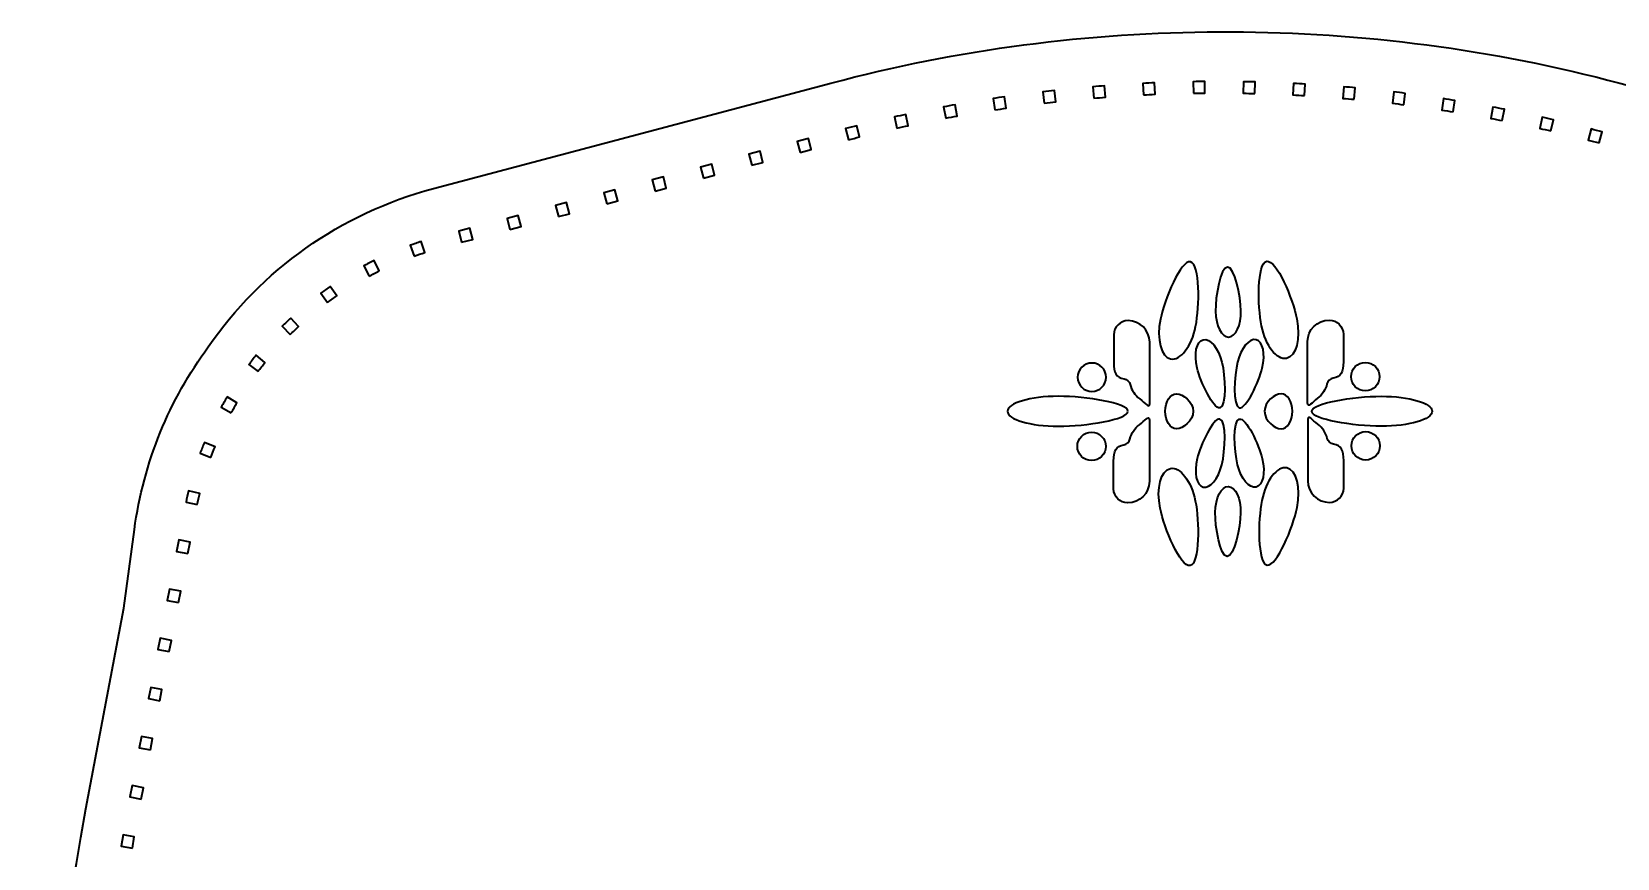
# Model space of a CAD drawing. Header units: millimetres. Extents: x 24 to 984, y -529 to -8.
# Drawn here: x 513.4 to 659.4, y -84.2 to -8 of the extents above; entities that cross this region are included whole.
import ezdxf

# ---------------------------------------------------------------- set-up
doc = ezdxf.new("R2010")
doc.units = ezdxf.units.MM
doc.header["$MEASUREMENT"] = 0
doc.layers.add('縫線連接點', color=7, linetype='Continuous', lineweight=0)

# ---------------------------------------------------------------- blocks, each defined once
blk = doc.blocks.new('Block_32')
at = {"layer": '縫線連接點', "color": 251, "lineweight": 35, "true_color": 0x606060}
for points in [[(611.18, -14.14), (611.18, -14.14), (611.09, -13.08), (611.09, -13.08), (611.45, -13.05), (611.8, -13.02), (612.16, -13), (612.16, -13), (612.24, -14.05), (612.24, -14.05), (611.88, -14.08), (611.53, -14.11), (611.18, -14.14)], [(615.76, -13.83), (615.76, -13.83), (615.7, -12.77), (615.7, -12.77), (616.06, -12.76), (616.42, -12.74), (616.77, -12.72), (616.77, -12.72), (616.82, -13.78), (616.82, -13.78), (616.46, -13.8), (616.11, -13.81), (615.76, -13.83)], [(620.34, -13.68), (620.34, -13.68), (620.33, -12.62), (620.33, -12.62), (620.68, -12.61), (621.04, -12.61), (621.39, -12.61), (621.39, -12.61), (621.4, -13.66), (621.4, -13.66), (621.05, -13.67), (620.7, -13.67), (620.34, -13.68)], [(625.99, -13.7), (625.64, -13.69), (625.28, -13.69), (624.93, -13.68), (624.93, -13.68), (624.95, -12.62), (624.95, -12.62), (625.3, -12.63), (625.66, -12.64), (626.02, -12.64), (626.02, -12.64), (625.99, -13.7), (625.99, -13.7)], [(630.57, -13.89), (630.22, -13.87), (629.87, -13.85), (629.51, -13.84), (629.51, -13.84), (629.57, -12.78), (629.57, -12.78), (629.92, -12.8), (630.28, -12.82), (630.63, -12.84), (630.63, -12.84), (630.57, -13.89), (630.57, -13.89)], [(635.15, -14.24), (634.8, -14.21), (634.44, -14.18), (634.09, -14.15), (634.09, -14.15), (634.18, -13.09), (634.18, -13.09), (634.54, -13.12), (634.89, -13.15), (635.25, -13.19), (635.25, -13.19), (635.15, -14.24), (635.15, -14.24)], [(602.07, -15.21), (602.07, -15.21), (601.91, -14.16), (601.91, -14.16), (602.26, -14.11), (602.61, -14.06), (602.97, -14.01), (602.97, -14.01), (603.12, -15.06), (603.12, -15.06), (602.77, -15.11), (602.42, -15.16), (602.07, -15.21)], [(606.62, -14.6), (606.62, -14.6), (606.49, -13.55), (606.49, -13.55), (606.85, -13.5), (607.2, -13.46), (607.55, -13.42), (607.55, -13.42), (607.67, -14.48), (607.67, -14.48), (607.32, -14.52), (606.97, -14.56), (606.62, -14.6)], [(639.71, -14.74), (639.36, -14.69), (639.01, -14.65), (638.66, -14.61), (638.66, -14.61), (638.78, -13.56), (638.78, -13.56), (639.13, -13.6), (639.49, -13.64), (639.84, -13.69), (639.84, -13.69), (639.71, -14.74), (639.71, -14.74)], [(644.25, -15.39), (643.9, -15.34), (643.55, -15.28), (643.2, -15.23), (643.2, -15.23), (643.36, -14.18), (643.36, -14.18), (643.71, -14.24), (644.07, -14.29), (644.42, -14.35), (644.42, -14.35), (644.25, -15.39), (644.25, -15.39)], [(593.05, -16.9), (593.05, -16.9), (592.82, -15.86), (592.82, -15.86), (593.17, -15.79), (593.52, -15.71), (593.87, -15.64), (593.87, -15.64), (594.09, -16.67), (594.09, -16.67), (593.74, -16.74), (593.4, -16.82), (593.05, -16.9)], [(597.55, -15.98), (597.55, -15.98), (597.35, -14.94), (597.35, -14.94), (597.7, -14.87), (598.05, -14.81), (598.4, -14.74), (598.4, -14.74), (598.59, -15.79), (598.59, -15.79), (598.24, -15.85), (597.89, -15.91), (597.55, -15.98)], [(648.77, -16.2), (648.42, -16.13), (648.07, -16.06), (647.73, -16), (647.73, -16), (647.92, -14.96), (647.92, -14.96), (648.27, -15.02), (648.62, -15.09), (648.97, -15.16), (648.97, -15.16), (648.77, -16.2), (648.77, -16.2)], [(653.25, -17.15), (652.91, -17.07), (652.56, -17), (652.22, -16.92), (652.22, -16.92), (652.45, -15.89), (652.45, -15.89), (652.8, -15.96), (653.14, -16.04), (653.49, -16.12), (653.49, -16.12), (653.25, -17.15), (653.25, -17.15)], [(588.59, -17.97), (588.59, -17.97), (588.33, -16.94), (588.33, -16.94), (588.67, -16.85), (589.02, -16.76), (589.36, -16.68), (589.36, -16.68), (589.62, -17.7), (589.62, -17.7), (589.28, -17.79), (588.93, -17.88), (588.59, -17.97)], [(657.7, -18.26), (657.36, -18.17), (657.02, -18.08), (656.68, -17.99), (656.68, -17.99), (656.95, -16.97), (656.95, -16.97), (657.29, -17.06), (657.63, -17.15), (657.98, -17.24), (657.98, -17.24), (657.7, -18.26), (657.7, -18.26)], [(584.14, -19.14), (584.14, -19.14), (583.87, -18.12), (583.87, -18.12), (583.87, -18.12), (584.9, -17.85), (584.9, -17.85), (584.9, -17.85), (585.17, -18.87), (585.17, -18.87), (585.17, -18.87), (584.14, -19.14), (584.14, -19.14)], [(575.24, -21.5), (575.24, -21.5), (574.97, -20.48), (574.97, -20.48), (574.97, -20.48), (576, -20.21), (576, -20.21), (576, -20.21), (576.27, -21.23), (576.27, -21.23), (576.27, -21.23), (575.24, -21.5), (575.24, -21.5)], [(579.69, -20.32), (579.69, -20.32), (579.42, -19.3), (579.42, -19.3), (579.42, -19.3), (580.45, -19.03), (580.45, -19.03), (580.45, -19.03), (580.72, -20.05), (580.72, -20.05), (580.72, -20.05), (579.69, -20.32), (579.69, -20.32)], [(570.79, -22.69), (570.79, -22.69), (570.52, -21.66), (570.52, -21.66), (570.52, -21.66), (571.55, -21.39), (571.55, -21.39), (571.55, -21.39), (571.82, -22.41), (571.82, -22.41), (571.82, -22.41), (570.79, -22.69), (570.79, -22.69)], [(566.34, -23.87), (566.34, -23.87), (566.07, -22.84), (566.07, -22.84), (566.07, -22.84), (567.09, -22.57), (567.09, -22.57), (567.09, -22.57), (567.37, -23.59), (567.37, -23.59), (567.37, -23.59), (566.34, -23.87), (566.34, -23.87)], [(561.89, -25.05), (561.89, -25.05), (561.61, -24.03), (561.61, -24.03), (561.61, -24.03), (562.64, -23.75), (562.64, -23.75), (562.64, -23.75), (562.91, -24.78), (562.91, -24.78), (562.91, -24.78), (561.89, -25.05), (561.89, -25.05)], [(552.98, -27.41), (552.98, -27.41), (552.71, -26.39), (552.71, -26.39), (552.71, -26.39), (553.74, -26.12), (553.74, -26.12), (553.74, -26.12), (554.01, -27.14), (554.01, -27.14), (554.01, -27.14), (552.98, -27.41), (552.98, -27.41)], [(557.43, -26.23), (557.43, -26.23), (557.16, -25.21), (557.16, -25.21), (557.16, -25.21), (558.19, -24.93), (558.19, -24.93), (558.19, -24.93), (558.46, -25.96), (558.46, -25.96), (558.46, -25.96), (557.43, -26.23), (557.43, -26.23)], [(548.6, -28.69), (548.6, -28.69), (548.25, -27.69), (548.25, -27.69), (548.59, -27.57), (548.93, -27.45), (549.27, -27.34), (549.27, -27.34), (549.59, -28.35), (549.59, -28.35), (549.26, -28.46), (548.93, -28.57), (548.6, -28.69)], [(544.47, -30.53), (544.47, -30.53), (543.97, -29.59), (543.97, -29.59), (544.29, -29.42), (544.61, -29.26), (544.93, -29.1), (544.93, -29.1), (545.4, -30.05), (545.4, -30.05), (545.09, -30.2), (544.78, -30.36), (544.47, -30.53)], [(540.65, -32.95), (540.65, -32.95), (540.02, -32.1), (540.02, -32.1), (540.31, -31.88), (540.6, -31.68), (540.89, -31.47), (540.89, -31.47), (541.5, -32.34), (541.5, -32.34), (541.21, -32.54), (540.93, -32.74), (540.65, -32.95)], [(537.21, -35.9), (537.21, -35.9), (536.47, -35.15), (536.47, -35.15), (536.72, -34.89), (536.98, -34.64), (537.25, -34.4), (537.25, -34.4), (537.97, -35.17), (537.97, -35.17), (537.71, -35.41), (537.46, -35.65), (537.21, -35.9)], [(534.24, -39.31), (534.24, -39.31), (533.39, -38.67), (533.39, -38.67), (533.61, -38.38), (533.83, -38.1), (534.06, -37.82), (534.06, -37.82), (534.88, -38.48), (534.88, -38.48), (534.66, -38.75), (534.45, -39.03), (534.24, -39.31)], [(531.78, -43.11), (531.78, -43.11), (530.85, -42.6), (530.85, -42.6), (531.03, -42.28), (531.21, -41.97), (531.39, -41.66), (531.39, -41.66), (532.3, -42.2), (532.3, -42.2), (532.12, -42.5), (531.95, -42.8), (531.78, -43.11)], [(529.91, -47.22), (529.91, -47.22), (528.91, -46.85), (528.91, -46.85), (529.04, -46.51), (529.17, -46.18), (529.3, -45.85), (529.3, -45.85), (530.28, -46.25), (530.28, -46.25), (530.15, -46.57), (530.03, -46.89), (529.91, -47.22)], [(528.65, -51.56), (528.65, -51.56), (527.61, -51.34), (527.61, -51.34), (527.69, -50.99), (527.77, -50.64), (527.85, -50.29), (527.85, -50.29), (528.88, -50.54), (528.88, -50.54), (528.8, -50.88), (528.72, -51.22), (528.65, -51.56)], [(527.79, -56.07), (527.79, -56.07), (526.75, -55.88), (526.75, -55.88), (526.75, -55.88), (526.94, -54.83), (526.94, -54.83), (526.94, -54.83), (527.98, -55.03), (527.98, -55.03), (527.98, -55.03), (527.79, -56.07), (527.79, -56.07)], [(526.93, -60.6), (526.93, -60.6), (525.89, -60.4), (525.89, -60.4), (525.89, -60.4), (526.08, -59.36), (526.08, -59.36), (526.08, -59.36), (527.12, -59.55), (527.12, -59.55), (527.12, -59.55), (526.93, -60.6), (526.93, -60.6)], [(526.07, -65.12), (526.07, -65.12), (525.03, -64.93), (525.03, -64.93), (525.03, -64.93), (525.22, -63.88), (525.22, -63.88), (525.22, -63.88), (526.26, -64.08), (526.26, -64.08), (526.26, -64.08), (526.07, -65.12), (526.07, -65.12)], [(525.21, -69.65), (525.21, -69.65), (524.17, -69.45), (524.17, -69.45), (524.17, -69.45), (524.36, -68.41), (524.36, -68.41), (524.36, -68.41), (525.4, -68.6), (525.4, -68.6), (525.4, -68.6), (525.21, -69.65), (525.21, -69.65)], [(524.35, -74.17), (524.35, -74.17), (523.31, -73.97), (523.31, -73.97), (523.31, -73.97), (523.51, -72.93), (523.51, -72.93), (523.51, -72.93), (524.54, -73.13), (524.54, -73.13), (524.54, -73.13), (524.35, -74.17), (524.35, -74.17)], [(523.49, -78.7), (523.49, -78.7), (522.45, -78.5), (522.45, -78.5), (522.45, -78.5), (522.65, -77.46), (522.65, -77.46), (522.65, -77.46), (523.69, -77.65), (523.69, -77.65), (523.69, -77.65), (523.49, -78.7), (523.49, -78.7)], [(522.68, -83.22), (522.68, -83.22), (521.63, -83.04), (521.63, -83.04), (521.63, -83.04), (521.81, -81.99), (521.81, -81.99), (521.81, -81.99), (522.85, -82.17), (522.85, -82.17), (522.85, -82.17), (522.68, -83.22), (522.68, -83.22)]]:
    blk.add_open_spline(points, degree=3, knots=[0, 0, 0, 0, 1, 1, 1, 2, 2, 2, 3, 3, 3, 4, 4, 4, 4], dxfattribs=at)
blk = doc.blocks.new('Block_33')
at = {"layer": '縫線連接點', "color": 251, "lineweight": 35, "true_color": 0x606060}
blk.add_circle((636.2, -46.16), 1.31, dxfattribs=at)
for points, knots in [([(620.55, -35.16), (620.18, -37), (619.15, -38.34), (618.25, -38.16), (617.36, -37.98), (616.94, -36.34), (617.31, -34.5), (617.69, -32.66), (619.18, -29.03), (620.08, -29.21), (620.97, -29.4), (620.93, -33.32), (620.55, -35.16)], [0, 0, 0, 0, 1, 1, 1, 2, 2, 2, 3, 3, 3, 4, 4, 4, 4]), ([(626.62, -35.11), (626.99, -36.95), (628.02, -38.29), (628.92, -38.11), (629.81, -37.93), (630.23, -36.29), (629.86, -34.45), (629.49, -32.61), (627.99, -28.98), (627.09, -29.16), (626.2, -29.35), (626.24, -33.27), (626.62, -35.11)], [0, 0, 0, 0, 1, 1, 1, 2, 2, 2, 3, 3, 3, 4, 4, 4, 4]), ([(624.72, -33.72), (624.74, -35.05), (624.24, -36.13), (623.59, -36.14), (622.95, -36.15), (622.4, -35.09), (622.38, -33.76), (622.36, -32.43), (622.83, -29.7), (623.48, -29.69), (624.12, -29.67), (624.7, -32.39), (624.72, -33.72)], [0, 0, 0, 0, 1, 1, 1, 2, 2, 2, 3, 3, 3, 4, 4, 4, 4]), ([(614.33, -34.63), (614.33, -34.63), (614.33, -34.63), (614.33, -34.63), (615.43, -34.63), (616.32, -35.52), (616.32, -36.61), (616.32, -36.61), (616.32, -42.26), (616.32, -42.26), (616.32, -42.78), (615.9, -42.2), (615.4, -41.83), (614.96, -41.51), (614.66, -41.04), (614.53, -40.51), (614.53, -40.51), (614.53, -40.51), (614.53, -40.51), (614.46, -40.24), (614.24, -40.03), (613.96, -39.99), (613.23, -39.87), (613.02, -39.41), (613.02, -38.48), (613.02, -38.48), (613.02, -35.93), (613.02, -35.93), (613.02, -35.21), (613.61, -34.63), (614.33, -34.63)], [0, 0, 0, 0, 1, 1, 1, 2, 2, 2, 3, 3, 3, 4, 4, 4, 5, 5, 5, 6, 6, 6, 7, 7, 7, 8, 8, 8, 9, 9, 9, 10, 10, 10, 10]), ([(632.84, -34.58), (632.84, -34.58), (632.84, -34.58), (632.84, -34.58), (631.75, -34.58), (630.86, -35.47), (630.86, -36.56), (630.86, -36.56), (630.86, -42.21), (630.86, -42.21), (630.86, -42.73), (631.27, -42.15), (631.77, -41.78), (632.21, -41.46), (632.51, -40.99), (632.64, -40.46), (632.64, -40.46), (632.64, -40.46), (632.64, -40.46), (632.71, -40.19), (632.94, -39.98), (633.21, -39.94), (633.94, -39.82), (634.15, -39.36), (634.15, -38.43), (634.15, -38.43), (634.15, -35.88), (634.15, -35.88), (634.15, -35.16), (633.56, -34.58), (632.84, -34.58)], [0, 0, 0, 0, 1, 1, 1, 2, 2, 2, 3, 3, 3, 4, 4, 4, 5, 5, 5, 6, 6, 6, 7, 7, 7, 8, 8, 8, 9, 9, 9, 10, 10, 10, 10]), ([(622.96, -38.44), (622.64, -37.15), (621.88, -36.23), (621.25, -36.39), (620.62, -36.54), (620.37, -37.71), (620.69, -39), (621.01, -40.29), (622.17, -42.81), (622.79, -42.66), (623.42, -42.5), (623.28, -39.73), (622.96, -38.44)], [0, 0, 0, 0, 1, 1, 1, 2, 2, 2, 3, 3, 3, 4, 4, 4, 4]), ([(624.41, -38.44), (624.73, -37.15), (625.49, -36.23), (626.12, -36.39), (626.75, -36.54), (627, -37.71), (626.68, -39), (626.36, -40.29), (625.2, -42.81), (624.57, -42.66), (623.95, -42.5), (624.09, -39.73), (624.41, -38.44)], [0, 0, 0, 0, 1, 1, 1, 2, 2, 2, 3, 3, 3, 4, 4, 4, 4]), ([(612.31, -39.84), (612.31, -40.56), (611.72, -41.15), (611, -41.15), (610.27, -41.15), (609.69, -40.56), (609.69, -39.84), (609.69, -39.11), (610.27, -38.53), (611, -38.53), (611.72, -38.53), (612.31, -39.11), (612.31, -39.84)], [0, 0, 0, 0, 1, 1, 1, 2, 2, 2, 3, 3, 3, 4, 4, 4, 4]), ([(634.86, -39.79), (634.86, -40.51), (635.45, -41.1), (636.17, -41.1), (636.9, -41.1), (637.48, -40.51), (637.48, -39.79), (637.48, -39.06), (636.9, -38.48), (636.17, -38.48), (635.45, -38.48), (634.86, -39.06), (634.86, -39.79)], [0, 0, 0, 0, 1, 1, 1, 2, 2, 2, 3, 3, 3, 4, 4, 4, 4]), ([(614.32, -42.97), (614.32, -43.74), (610.49, -44.35), (607.91, -44.35), (605.33, -44.35), (603.23, -43.74), (603.23, -42.97), (603.23, -42.21), (605.33, -41.6), (607.91, -41.6), (610.49, -41.6), (614.32, -42.21), (614.32, -42.97)], [0, 0, 0, 0, 1, 1, 1, 2, 2, 2, 3, 3, 3, 4, 4, 4, 4]), ([(617.76, -42.97), (617.76, -43.87), (618.22, -44.59), (618.8, -44.59), (619.37, -44.59), (620.32, -43.87), (620.32, -42.97), (620.32, -42.08), (619.37, -41.36), (618.8, -41.36), (618.22, -41.36), (617.76, -42.08), (617.76, -42.97)], [0, 0, 0, 0, 1, 1, 1, 2, 2, 2, 3, 3, 3, 4, 4, 4, 4]), ([(629.46, -42.97), (629.46, -43.87), (629, -44.59), (628.42, -44.59), (627.85, -44.59), (626.9, -43.87), (626.9, -42.97), (626.9, -42.08), (627.85, -41.36), (628.42, -41.36), (629, -41.36), (629.46, -42.08), (629.46, -42.97)], [0, 0, 0, 0, 1, 1, 1, 2, 2, 2, 3, 3, 3, 4, 4, 4, 4]), ([(631.24, -42.97), (631.24, -43.74), (635.06, -44.35), (637.64, -44.35), (640.23, -44.35), (642.32, -43.74), (642.32, -42.97), (642.32, -42.21), (640.23, -41.6), (637.64, -41.6), (635.06, -41.6), (631.24, -42.21), (631.24, -42.97)], [0, 0, 0, 0, 1, 1, 1, 2, 2, 2, 3, 3, 3, 4, 4, 4, 4]), ([(614.3, -51.42), (614.3, -51.42), (614.3, -51.42), (614.3, -51.42), (615.4, -51.42), (616.29, -50.53), (616.29, -49.43), (616.29, -49.43), (616.29, -43.79), (616.29, -43.79), (616.29, -43.27), (615.87, -43.85), (615.37, -44.22), (614.93, -44.53), (614.64, -45.01), (614.5, -45.54), (614.5, -45.54), (614.5, -45.54), (614.5, -45.54), (614.43, -45.81), (614.21, -46.01), (613.93, -46.06), (613.2, -46.18), (613, -46.64), (613, -47.57), (613, -47.57), (613, -50.12), (613, -50.12), (613, -50.84), (613.58, -51.42), (614.3, -51.42)], [0, 0, 0, 0, 1, 1, 1, 2, 2, 2, 3, 3, 3, 4, 4, 4, 5, 5, 5, 6, 6, 6, 7, 7, 7, 8, 8, 8, 9, 9, 9, 10, 10, 10, 10]), ([(622.96, -47.9), (622.64, -49.19), (621.88, -50.11), (621.25, -49.96), (620.62, -49.8), (620.37, -48.63), (620.69, -47.34), (621.01, -46.06), (622.17, -43.53), (622.79, -43.69), (623.42, -43.84), (623.28, -46.62), (622.96, -47.9)], [0, 0, 0, 0, 1, 1, 1, 2, 2, 2, 3, 3, 3, 4, 4, 4, 4]), ([(624.41, -47.9), (624.73, -49.19), (625.49, -50.11), (626.12, -49.96), (626.75, -49.8), (627, -48.63), (626.68, -47.34), (626.36, -46.06), (625.2, -43.53), (624.57, -43.69), (623.95, -43.84), (624.09, -46.62), (624.41, -47.9)], [0, 0, 0, 0, 1, 1, 1, 2, 2, 2, 3, 3, 3, 4, 4, 4, 4]), ([(632.87, -51.37), (632.87, -51.37), (632.87, -51.37), (632.87, -51.37), (631.77, -51.37), (630.88, -50.48), (630.88, -49.39), (630.88, -49.39), (630.88, -43.74), (630.88, -43.74), (630.88, -43.22), (631.3, -43.8), (631.8, -44.17), (632.24, -44.48), (632.54, -44.96), (632.67, -45.49), (632.67, -45.49), (632.67, -45.49), (632.67, -45.49), (632.74, -45.76), (632.96, -45.97), (633.24, -46.01), (633.97, -46.13), (634.18, -46.59), (634.18, -47.52), (634.18, -47.52), (634.18, -50.07), (634.18, -50.07), (634.18, -50.79), (633.59, -51.37), (632.87, -51.37)], [0, 0, 0, 0, 1, 1, 1, 2, 2, 2, 3, 3, 3, 4, 4, 4, 5, 5, 5, 6, 6, 6, 7, 7, 7, 8, 8, 8, 9, 9, 9, 10, 10, 10, 10]), ([(612.28, -46.21), (612.28, -45.49), (611.69, -44.9), (610.97, -44.9), (610.25, -44.9), (609.66, -45.49), (609.66, -46.21), (609.66, -46.93), (610.25, -47.52), (610.97, -47.52), (611.69, -47.52), (612.28, -46.93), (612.28, -46.21)], [0, 0, 0, 0, 1, 1, 1, 2, 2, 2, 3, 3, 3, 4, 4, 4, 4]), ([(620.52, -51.24), (620.15, -49.4), (619.12, -48.06), (618.23, -48.24), (617.33, -48.43), (616.91, -50.06), (617.28, -51.9), (617.66, -53.74), (619.15, -57.37), (620.05, -57.19), (620.94, -57), (620.9, -53.08), (620.52, -51.24)], [0, 0, 0, 0, 1, 1, 1, 2, 2, 2, 3, 3, 3, 4, 4, 4, 4]), ([(626.65, -51.19), (627.02, -49.35), (628.05, -48.01), (628.95, -48.19), (629.84, -48.38), (630.26, -50.01), (629.89, -51.85), (629.51, -53.69), (628.02, -57.32), (627.12, -57.14), (626.23, -56.95), (626.27, -53.03), (626.65, -51.19)], [0, 0, 0, 0, 1, 1, 1, 2, 2, 2, 3, 3, 3, 4, 4, 4, 4]), ([(624.69, -52.33), (624.71, -51), (624.21, -49.92), (623.56, -49.91), (622.92, -49.89), (622.37, -50.96), (622.35, -52.29), (622.33, -53.61), (622.8, -56.35), (623.45, -56.36), (624.1, -56.37), (624.67, -53.65), (624.69, -52.33)], [0, 0, 0, 0, 1, 1, 1, 2, 2, 2, 3, 3, 3, 4, 4, 4, 4])]:
    blk.add_open_spline(points, degree=3, knots=knots, dxfattribs=at)
blk = doc.blocks.new('Block_31')
at = {"layer": '縫線連接點', "color": 251, "lineweight": 35, "true_color": 0x606060}
blk.add_open_spline([(731.87, -106.87), (731.99, -101.66), (733.16, -108.6), (728.18, -79.61), (728.18, -79.61), (724.67, -61.12), (724.67, -61.12), (724.67, -61.12), (723.7, -53.88), (723.7, -53.88), (722.87, -47.65), (720.47, -41.9), (716.9, -37.04), (712.03, -29.99), (704.75, -24.73), (696.16, -22.45), (696.16, -22.45), (659.6, -12.75), (659.6, -12.75), (647.87, -9.63), (635.85, -8.06), (623.82, -8.02), (623.82, -8.02), (623.82, -8.01), (623.82, -8.01), (623.64, -8.01), (623.46, -8.01), (623.28, -8.01), (623.1, -8.01), (622.92, -8.01), (622.74, -8.01), (622.74, -8.01), (622.74, -8.02), (622.74, -8.02), (610.71, -8.06), (598.69, -9.63), (586.96, -12.75), (586.96, -12.75), (550.4, -22.45), (550.4, -22.45), (541.81, -24.73), (534.53, -29.99), (529.66, -37.04), (526.09, -41.9), (523.7, -47.65), (522.86, -53.88), (522.86, -53.88), (521.89, -61.12), (521.89, -61.12), (521.89, -61.12), (518.38, -79.61), (518.38, -79.61), (513.41, -108.6), (514.57, -101.66), (514.69, -106.87), (514.69, -112.65), (517.72, -117.72), (522.27, -120.59), (520.54, -122.41), (519.22, -124.64), (518.49, -127.11), (518.05, -128.58), (517.81, -130.14), (517.81, -131.75), (517.81, -137.27), (520.57, -142.14), (524.79, -145.07), (523.46, -147.43), (522.69, -150.15), (522.69, -153.05), (522.69, -159.85), (526.89, -165.68), (532.84, -168.08), (533.69, -176.23), (540.58, -182.58), (548.96, -182.58), (549.58, -182.58), (550.19, -182.54), (550.79, -182.47), (552.64, -189.39), (558.95, -194.48), (566.45, -194.48), (569.42, -194.48), (572.2, -193.68), (574.6, -192.29), (577.47, -196.81), (582.53, -199.81), (588.28, -199.81), (592.12, -199.81), (595.64, -198.48), (598.41, -196.26), (601.38, -199.58), (605.7, -201.68), (610.51, -201.68), (615.7, -201.68), (620.32, -199.24), (623.28, -195.44), (626.25, -199.24), (630.86, -201.68), (636.05, -201.68), (640.86, -201.68), (645.18, -199.58), (648.15, -196.26), (650.93, -198.48), (654.45, -199.81), (658.28, -199.81), (664.04, -199.81), (669.09, -196.81), (671.97, -192.29), (674.36, -193.68), (677.15, -194.48), (680.12, -194.48), (687.62, -194.48), (693.93, -189.39), (695.78, -182.47), (696.38, -182.54), (696.99, -182.58), (697.61, -182.58), (705.98, -182.58), (712.87, -176.23), (713.73, -168.08), (719.67, -165.68), (723.87, -159.85), (723.87, -153.05), (723.87, -150.15), (723.11, -147.43), (721.77, -145.07), (725.99, -142.14), (728.75, -137.27), (728.75, -131.75), (728.75, -130.14), (728.52, -128.58), (728.08, -127.11), (727.34, -124.64), (726.03, -122.41), (724.29, -120.59), (728.84, -117.72), (731.87, -112.65), (731.87, -106.87)], degree=3, knots=[0, 0, 0, 0, 1, 1, 1, 2, 2, 2, 3, 3, 3, 4, 4, 4, 5, 5, 5, 6, 6, 6, 7, 7, 7, 8, 8, 8, 9, 9, 9, 10, 10, 10, 11, 11, 11, 12, 12, 12, 13, 13, 13, 14, 14, 14, 15, 15, 15, 16, 16, 16, 17, 17, 17, 18, 18, 18, 19, 19, 19, 20, 20, 20, 21, 21, 21, 22, 22, 22, 23, 23, 23, 24, 24, 24, 25, 25, 25, 26, 26, 26, 27, 27, 27, 28, 28, 28, 29, 29, 29, 30, 30, 30, 31, 31, 31, 32, 32, 32, 33, 33, 33, 34, 34, 34, 35, 35, 35, 36, 36, 36, 37, 37, 37, 38, 38, 38, 39, 39, 39, 40, 40, 40, 41, 41, 41, 42, 42, 42, 43, 43, 43, 44, 44, 44, 45, 45, 45, 46, 46, 46, 46], dxfattribs=at)
at = {"layer": '縫線連接點'}
for name in ['Block_32', 'Block_33']:
    blk.add_blockref(name, (0, 0), dxfattribs=at)
blk = doc.blocks.new('Block_30')
at = {"layer": '縫線連接點'}
blk.add_blockref('Block_31', (0, 0), dxfattribs=at)

msp = doc.modelspace()

# ---------------------------------------------------------------- block references
at = {"layer": '縫線連接點'}
msp.add_blockref('Block_30', (0, 0), dxfattribs=at)

doc.saveas('drawing.dxf')
